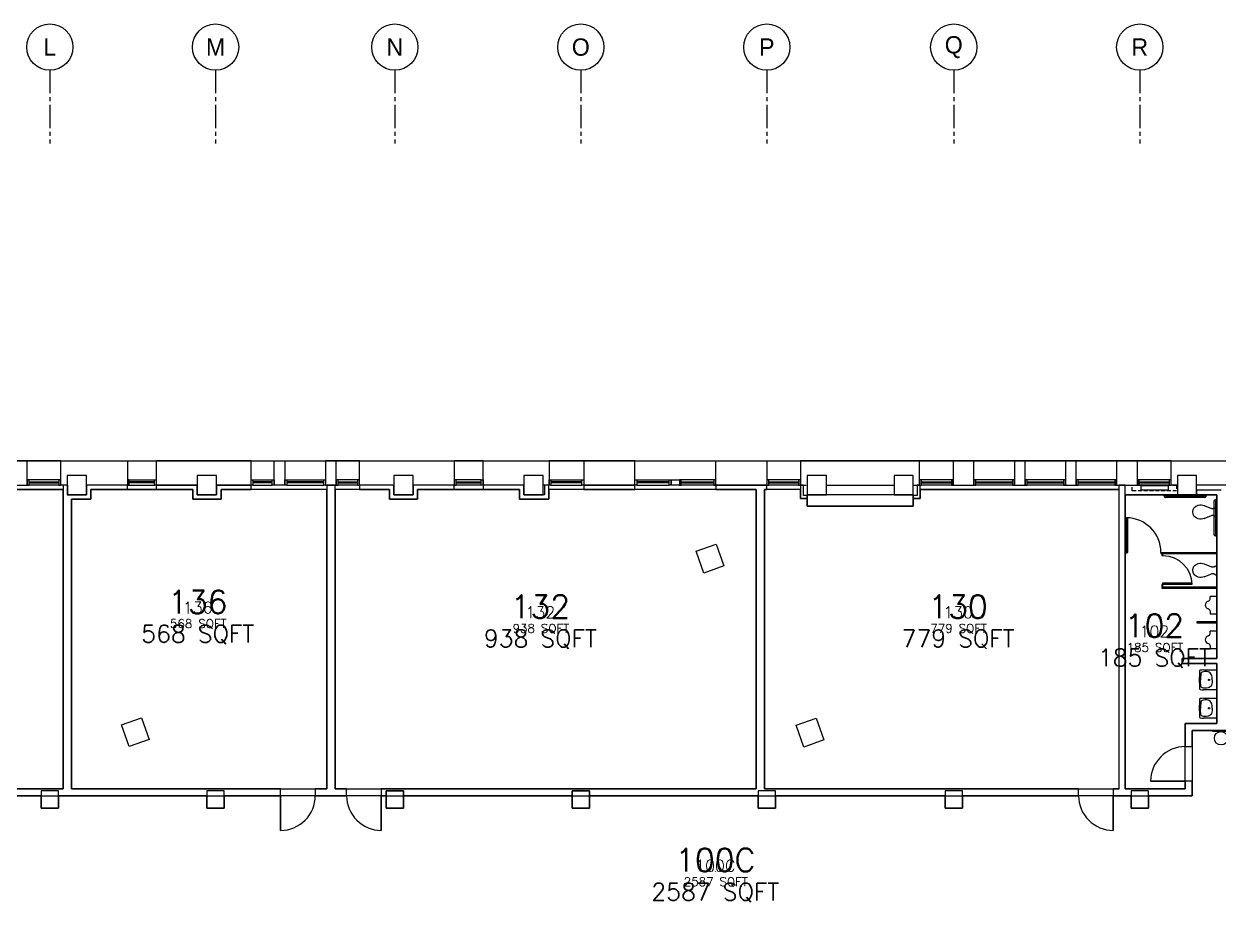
# Model space of a CAD drawing. Header units: inches. Extents: x 237 to 4452, y 125 to 2836.
# Drawn here: x 2051 to 3291, y 1840 to 2751 of the extents above; entities that cross this region are included whole.
import ezdxf
from ezdxf.enums import TextEntityAlignment as Align

# ---------------------------------------------------------------- set-up
doc = ezdxf.new("R2010")
doc.units = ezdxf.units.IN
doc.header["$LTSCALE"] = 32
doc.header["$MEASUREMENT"] = 0
doc.linetypes.add('CENTER2', pattern=[1.125, 0.75, -0.125, 0.125, -0.125])
doc.linetypes.add('HIDDEN2', pattern=[0.1875, 0.125, -0.0625])
for name, color, linetype in [('A-AREA-DATA', 7, 'Continuous'), ('A-AREA-GSFT', 5, 'Continuous'), ('A-AREA-PLIN', 1, 'Continuous'), ('A-AREA-RMNA', 7, 'Continuous'), ('A-AREA-RMNO', 7, 'Continuous'), ('A-AREA-RMNO @ 1', 7, 'Continuous'), ('A-AREA-RMNO @ 192', 7, 'Continuous'), ('A-AREA-RMNO @ 96', 7, 'Continuous'), ('A-AREA-SQFT', 7, 'Continuous'), ('A-COLS', 2, 'Continuous'), ('A-DOOR', 3, 'Continuous'), ('A-FLOR-PFIX', 5, 'Continuous'), ('A-FLOR-TPTN', 1, 'Continuous'), ('A-FURN', 5, 'Continuous'), ('A-GLAZ', 5, 'Continuous'), ('A-GRID', 1, 'CENTER2'), ('A-GRID-IDEN', 2, 'Continuous'), ('A-HVAC', 5, 'Continuous'), ('A-WALL-FULL', 8, 'Continuous')]:
    doc.layers.add(name, color=color, linetype=linetype)
doc.styles.add('Annotative', font='simplex.shx', dxfattribs={"height": 0.25})

# ---------------------------------------------------------------- blocks, each defined once
blk = doc.blocks.new('15purn01')
at = {"color": 0, "linetype": 'ByBlock'}
for p, q in [((7, 9), (0, 9)), ((0, 9), (0, -9)), ((7, 6), (7, 9)), ((0, -9), (7, -9)), ((7, -6), (7, -9))]:
    blk.add_line(p, q, dxfattribs=at)
for centre, radius, start, end in [((9.75, 6.75), 2.850439, 195.255119, 254.744881), ((7.833333, 0), 4.166667, 286.260205, 73.739795), ((9.75, -6.75), 2.850439, 105.255119, 164.744881)]:
    blk.add_arc(centre, radius, start, end, dxfattribs=at)
at = {"color": 0, "linetype": 'ByBlock', "flags": 3}
blk.add_attdef('ITEM', (0, -21), '', height=6, dxfattribs=at)
blk = doc.blocks.new('fountian')
at = {"color": 0, "linetype": 'ByBlock', "lineweight": -2}
for p, q in [((-0.5, 11.5), (-1.7, 11.5)), ((-0.5, 5.5), (-1.7, 5.5)), ((-0.5, -5.5), (-5.2, -5.5)), ((-0.5, -11.5), (-5.2, -11.5))]:
    blk.add_line(p, q, dxfattribs=at)
blk.add_lwpolyline([(0, 17.5), (-0.5, 17.5), (-0.5, -17.5), (0, -17.5)], close=True, dxfattribs=at)
for centre in [(-8, 8.5), (-11.5, -8.5)]:
    blk.add_circle(centre, 7, dxfattribs=at)
for p in [(0, 17.5), (0, -17.5)]:
    blk.add_point(p, dxfattribs=at)
blk = doc.blocks.new('sink')
at = {"layer": 'A-FLOR-PFIX'}
for p, q in [((-10.2, 0), (-10.2, 13.7)), ((10.2, 0), (10.2, 13.7)), ((10.2, 0), (-10.2, 0))]:
    blk.add_line(p, q, dxfattribs=at)
for points in [[(0, 4.7, -0.096281), (-5.4, 5.7, -0.241749), (-8.3, 9.1, -0.139337), (-8.1, 15.2, -0.293749), (-6.4, 16.6, -0.028065), (0, 16.9)], [(0, 4.7, 0.096281), (5.4, 5.7, 0.241749), (8.3, 9.1, 0.139337), (8.1, 15.2, 0.293749), (6.4, 16.6, 0.028065), (0, 16.9)]]:
    blk.add_lwpolyline(points, format="xyb", dxfattribs=at)
blk.add_circle((0, 8), 0.75, dxfattribs=at)
for centre, radius, start, end in [((11.8, 13.7), 22.1, 170.7975, 180), ((-9, 17.1), 1, 92.4606, 170.7975), ((0, -191.9), 210.1, 87.5394, 92.4606), ((9, 17.1), 1, 9.2025, 87.5394), ((9, 17.1), 1, 9.2025, 87.5394), ((-11.8, 13.7), 22.1, 0, 9.2025), ((-11.8, 13.7), 22.1, 0, 9.2025)]:
    blk.add_arc(centre, radius, start, end, dxfattribs=at)
blk = doc.blocks.new('15ptoi03')
at = {"color": 0, "linetype": 'ByBlock'}
for p, q in [((0.943396, 4.716981), (0, 4.716981)), ((0, 4.716981), (0, -4.716981)), ((2.830189, 3.773585), (0.943396, 4.716981)), ((13.207547, 6.603774), (5.660377, 3.773585)), ((0.943396, -4.716981), (0, -4.716981)), ((2.830189, -3.773585), (0.943396, -4.716981)), ((13.207547, -6.603774), (5.660377, -3.773585))]:
    blk.add_line(p, q, dxfattribs=at)
for centre, radius, start, end in [((4.245283, 5.660377), 2.358491, 233.130102, 306.869898), ((17.019722, -2.860155), 10.202873, 76.857293, 111.940118), ((17.747642, 0), 7.252358, 282.680383, 77.319617), ((4.245283, -5.660377), 2.358491, 53.130102, 126.869898), ((17.019722, 2.860155), 10.202873, 248.059882, 283.142707)]:
    blk.add_arc(centre, radius, start, end, dxfattribs=at)
at = {"color": 0, "linetype": 'ByBlock', "flags": 3}
blk.add_attdef('ITEM', (0, -16.5), '', height=6, dxfattribs=at)
blk = doc.blocks.new('Grid_Bubble_T')
blk.add_circle((-0.25, 0), 0.25)
blk.add_attdef('TEXT', text='', height=0.187, rotation=90).set_placement((-0.25, 0), align=Align.MIDDLE)
blk = doc.blocks.new('room')
at = {"layer": 'A-AREA-DATA', "style": 'Annotative', "flags": 9}
for tag, p in [('FACNUM', (0.0054, -0.3439)), ('FLOOR', (0.0054, -0.5314)), ('FACROOM', (0.0054, -0.7189)), ('FACFLOOR', (0.0054, -0.9064))]:
    blk.add_attdef(tag, text='', height=0.125, dxfattribs=at).set_placement(p, align=Align.CENTER)
at = {"layer": 'A-AREA-RMNA', "style": 'Annotative', "flags": 8}
blk.add_attdef('ROOM_NAME', text='', height=0.125, dxfattribs=at).set_placement((0, 0.1875), align=Align.CENTER)
at = {"layer": 'A-AREA-RMNO', "style": 'Annotative'}
blk.add_attdef('ROOM_NUMBER', text='', height=0.125, dxfattribs=at).set_placement((0, 0), align=Align.CENTER)
at = {"layer": 'A-AREA-SQFT', "style": 'Annotative', "flags": 8}
blk.add_attdef('ROOM_AREA', text='', height=0.0938, dxfattribs=at).set_placement((0.0054, -0.1564), align=Align.CENTER)
blk = doc.blocks.new('*U86')
at = {"layer": 'A-AREA-RMNO @ 1'}
ref = blk.add_blockref('room', (3224.3, 2114.3), dxfattribs=at)
ref.add_attrib('ROOM_NUMBER', '102', dxfattribs={"layer": 'A-AREA-RMNO', "height": 0.125, "style": 'Annotative'}).set_placement((3224.3, 2114.3), align=Align.CENTER)
ref.add_attrib('ROOM_AREA', '185 SQFT', dxfattribs={"layer": 'A-AREA-SQFT', "height": 0.0938, "style": 'Annotative', "flags": 8}).set_placement((3224.3, 2114.2), align=Align.CENTER)
at = {"layer": 'A-AREA-RMNO @ 192'}
ref = blk.add_blockref('room', (3224.3, 2114.3), dxfattribs=dict(at, xscale=192, yscale=192, zscale=192))
ref.add_attrib('ROOM_NUMBER', '102', dxfattribs={"layer": 'A-AREA-RMNO', "height": 24, "style": 'Annotative'}).set_placement((3224.3, 2114.3), align=Align.CENTER)
ref.add_attrib('ROOM_AREA', '185 SQFT', dxfattribs={"layer": 'A-AREA-SQFT', "height": 18, "style": 'Annotative', "flags": 8}).set_placement((3224.3, 2084.3), align=Align.CENTER)
at = {"layer": 'A-AREA-RMNO @ 96', "xscale": 96, "yscale": 96, "zscale": 96}
blk.add_blockref('room', (3224.3, 2114.3), dxfattribs=at).add_auto_attribs({'ROOM_NUMBER': '102', 'ROOM_AREA': '185 SQFT'})
blk = doc.blocks.new('*U87')
at = {"layer": 'A-AREA-RMNO @ 1'}
ref = blk.add_blockref('room', (3020.6, 2134.1), dxfattribs=at)
ref.add_attrib('ROOM_NUMBER', '130', dxfattribs={"layer": 'A-AREA-RMNO', "height": 0.125, "style": 'Annotative'}).set_placement((3020.6, 2134.1), align=Align.CENTER)
ref.add_attrib('ROOM_AREA', '779 SQFT', dxfattribs={"layer": 'A-AREA-SQFT', "height": 0.0938, "style": 'Annotative', "flags": 8}).set_placement((3020.6, 2134), align=Align.CENTER)
at = {"layer": 'A-AREA-RMNO @ 192'}
ref = blk.add_blockref('room', (3020.6, 2134.1), dxfattribs=dict(at, xscale=192, yscale=192, zscale=192))
ref.add_attrib('ROOM_NUMBER', '130', dxfattribs={"layer": 'A-AREA-RMNO', "height": 24, "style": 'Annotative'}).set_placement((3020.6, 2134.1), align=Align.CENTER)
ref.add_attrib('ROOM_AREA', '779 SQFT', dxfattribs={"layer": 'A-AREA-SQFT', "height": 18, "style": 'Annotative', "flags": 8}).set_placement((3020.6, 2104.1), align=Align.CENTER)
at = {"layer": 'A-AREA-RMNO @ 96', "xscale": 96, "yscale": 96, "zscale": 96}
blk.add_blockref('room', (3020.6, 2134.1), dxfattribs=at).add_auto_attribs({'ROOM_NUMBER': '130', 'ROOM_AREA': '779 SQFT'})
blk = doc.blocks.new('*U88')
at = {"layer": 'A-AREA-RMNO @ 1'}
ref = blk.add_blockref('room', (2587.1, 2134.1), dxfattribs=at)
ref.add_attrib('ROOM_NUMBER', '132', dxfattribs={"layer": 'A-AREA-RMNO', "height": 0.125, "style": 'Annotative'}).set_placement((2587.1, 2134.1), align=Align.CENTER)
ref.add_attrib('ROOM_AREA', '938 SQFT', dxfattribs={"layer": 'A-AREA-SQFT', "height": 0.0938, "style": 'Annotative', "flags": 8}).set_placement((2587.1, 2134), align=Align.CENTER)
at = {"layer": 'A-AREA-RMNO @ 192'}
ref = blk.add_blockref('room', (2587.1, 2134.1), dxfattribs=dict(at, xscale=192, yscale=192, zscale=192))
ref.add_attrib('ROOM_NUMBER', '132', dxfattribs={"layer": 'A-AREA-RMNO', "height": 24, "style": 'Annotative'}).set_placement((2587.1, 2134.1), align=Align.CENTER)
ref.add_attrib('ROOM_AREA', '938 SQFT', dxfattribs={"layer": 'A-AREA-SQFT', "height": 18, "style": 'Annotative', "flags": 8}).set_placement((2587.1, 2104.1), align=Align.CENTER)
at = {"layer": 'A-AREA-RMNO @ 96', "xscale": 96, "yscale": 96, "zscale": 96}
blk.add_blockref('room', (2587.1, 2134.1), dxfattribs=at).add_auto_attribs({'ROOM_NUMBER': '132', 'ROOM_AREA': '938 SQFT'})
blk = doc.blocks.new('*U89')
at = {"layer": 'A-AREA-RMNO @ 1'}
ref = blk.add_blockref('room', (2768.6, 1871.3), dxfattribs=at)
ref.add_attrib('ROOM_NUMBER', '100C', dxfattribs={"layer": 'A-AREA-RMNO', "height": 0.125, "style": 'Annotative'}).set_placement((2768.6, 1871.3), align=Align.CENTER)
ref.add_attrib('ROOM_AREA', '2587 SQFT', dxfattribs={"layer": 'A-AREA-SQFT', "height": 0.0938, "style": 'Annotative', "flags": 8}).set_placement((2768.6, 1871.2), align=Align.CENTER)
at = {"layer": 'A-AREA-RMNO @ 192'}
ref = blk.add_blockref('room', (2768.6, 1871.3), dxfattribs=dict(at, xscale=192, yscale=192, zscale=192))
ref.add_attrib('ROOM_NUMBER', '100C', dxfattribs={"layer": 'A-AREA-RMNO', "height": 24, "style": 'Annotative'}).set_placement((2768.6, 1871.3), align=Align.CENTER)
ref.add_attrib('ROOM_AREA', '2587 SQFT', dxfattribs={"layer": 'A-AREA-SQFT', "height": 18, "style": 'Annotative', "flags": 8}).set_placement((2768.6, 1841.3), align=Align.CENTER)
at = {"layer": 'A-AREA-RMNO @ 96', "xscale": 96, "yscale": 96, "zscale": 96}
blk.add_blockref('room', (2768.6, 1871.3), dxfattribs=at).add_auto_attribs({'ROOM_NUMBER': '100C', 'ROOM_AREA': '2587 SQFT'})
blk = doc.blocks.new('*U111')
at = {"layer": 'A-AREA-RMNO @ 1'}
ref = blk.add_blockref('room', (2231.6, 2139), dxfattribs=at)
ref.add_attrib('ROOM_NUMBER', '136', dxfattribs={"layer": 'A-AREA-RMNO', "height": 0.125, "style": 'Annotative'}).set_placement((2231.6, 2139), align=Align.CENTER)
ref.add_attrib('ROOM_AREA', '568 SQFT', dxfattribs={"layer": 'A-AREA-SQFT', "height": 0.0938, "style": 'Annotative', "flags": 8}).set_placement((2231.6, 2138.9), align=Align.CENTER)
at = {"layer": 'A-AREA-RMNO @ 192'}
ref = blk.add_blockref('room', (2231.6, 2139), dxfattribs=dict(at, xscale=192, yscale=192, zscale=192))
ref.add_attrib('ROOM_NUMBER', '136', dxfattribs={"layer": 'A-AREA-RMNO', "height": 24, "style": 'Annotative'}).set_placement((2231.6, 2139), align=Align.CENTER)
ref.add_attrib('ROOM_AREA', '568 SQFT', dxfattribs={"layer": 'A-AREA-SQFT', "height": 18, "style": 'Annotative', "flags": 8}).set_placement((2231.6, 2109), align=Align.CENTER)
at = {"layer": 'A-AREA-RMNO @ 96', "xscale": 96, "yscale": 96, "zscale": 96}
blk.add_blockref('room', (2231.6, 2139), dxfattribs=at).add_auto_attribs({'ROOM_NUMBER': '136', 'ROOM_AREA': '568 SQFT'})

msp = doc.modelspace()

# ---------------------------------------------------------------- linework, layer by layer
at = {"layer": 'A-AREA-GSFT'}
msp.add_lwpolyline([(2033.1, 2297.2), (2054.6, 2297.2), (2089.6, 2297.2), (2158.6, 2297.2), (2188.6, 2297.2), (2286.9, 2297.2), (2310.9, 2297.2), (2321.9, 2297.2), (2364.3, 2297.2), (2375.3, 2297.2), (2399.3, 2297.2), (2497.6, 2297.2), (2527.6, 2297.2), (2596.1, 2297.2), (2632.1, 2297.2), (2685.1, 2297.2), (2769.1, 2297.2), (2822.1, 2297.2), (2857.1, 2297.2), (2980.6, 2297.2), (3015.6, 2297.2), (3037.1, 2297.2), (3079.1, 2297.2), (3090.1, 2297.2), (3132.1, 2297.2), (3143.1, 2297.2), (3185.1, 2297.2), (3206.6, 2297.2), (3241.6, 2297.2), (3318.1, 2297.2)], dxfattribs=at)
at = {"layer": 'A-AREA-PLIN'}
for points in [[(2092.1, 2262.2), (2092.1, 2267.6), (1828.6, 2267.6), (1828.6, 2256.3), (1822.1, 2256.3), (1822.1, 2250.2), (1748.2, 2250.2), (1748.2, 2167.2), (1748.2, 2130.1), (1741.1, 2130.1), (1741.1, 1957.2), (1991.8, 1957.2), (2027.8, 1957.2), (2092.1, 1957.2)], [(2365.6, 2267.6), (2286.9, 2267.6), (2255.8, 2267.6), (2255.8, 2257.6), (2226.5, 2257.6), (2226.5, 2267.6), (2188.6, 2267.6), (2158.6, 2267.6), (2120.7, 2267.6), (2120.7, 2257.6), (2100.6, 2257.6), (2100.6, 1957.2), (2317.6, 1957.2), (2353.6, 1957.2), (2365.6, 1957.2)], [(2811.1, 2267.6), (2769.1, 2267.6), (2596, 2267.6), (2596, 2257.6), (2565.5, 2257.6), (2565.5, 2267.6), (2527.6, 2267.6), (2497.6, 2267.6), (2459.8, 2267.6), (2459.8, 2257.6), (2430.5, 2257.6), (2430.5, 2267.6), (2399.3, 2267.6), (2399.3, 2267.6), (2374.1, 2267.6), (2374.1, 1957.2), (2386.1, 1957.2), (2422.1, 1957.2), (2811.1, 1957.2)], [(3187.6, 2267.6), (2981.1, 2267.6), (2981.1, 2258.2), (2974.1, 2258.2), (2974.1, 2250.2), (2864.1, 2250.2), (2864.1, 2258.2), (2857.1, 2258.2), (2857.1, 2267.6), (2821.6, 2267.6), (2819.6, 2267.6), (2819.6, 1957.2), (3145.6, 1957.2), (3181.6, 1957.2), (3187.6, 1957.2)], [(3289.1, 2262.2), (3268.1, 2262.2), (3248.1, 2262.2), (3194.1, 2262.2), (3194.1, 2202.3), (3194.1, 1957.2), (3256.3, 1957.2), (3256.3, 1964.9), (3256.3, 2000.9), (3256.3, 2024.9), (3289.1, 2024.9), (3289.1, 2087), (3253.1, 2087), (3253.1, 2092.2), (3289.1, 2092.2)]]:
    msp.add_lwpolyline(points, close=True, dxfattribs=at)
msp.add_lwpolyline([(3340.4, 2017.6), (3263.6, 2017.6), (3263.6, 2000.9), (3263.6, 1964.9), (3263.6, 1950), (3218.1, 1950), (3218.1, 1937.2), (3200.1, 1937.2), (3200.1, 1950), (3190.9, 1950), (3181.6, 1950), (3145.6, 1950), (3025.1, 1950), (3025.1, 1937.2), (3007.1, 1937.2), (3007.1, 1950), (2831.1, 1950), (2831.1, 1937.2), (2813.1, 1937.2), (2813.1, 1950), (2638.1, 1950), (2638.1, 1937.2), (2620.1, 1937.2), (2620.1, 1950), (2445.1, 1950), (2445.1, 1937.2), (2427.1, 1937.2), (2427.1, 1950), (2422.1, 1950), (2386.1, 1950), (2369.8, 1950), (2353.6, 1950), (2317.6, 1950), (2259.1, 1950), (2259.1, 1937.2), (2241.1, 1937.2), (2241.1, 1950), (2087.1, 1950), (2087.1, 1937.2), (2069.1, 1937.2), (2069.1, 1950), (2027.8, 1950)], dxfattribs=at)
at = {"layer": 'A-COLS'}
for points in [[(2096.1, 2262.2), (2116.1, 2262.2), (2116.1, 2282.2), (2096.1, 2282.2)], [(2231.1, 2262.2), (2251.1, 2262.2), (2251.1, 2282.2), (2231.1, 2282.2)], [(2435.1, 2262.2), (2455.1, 2262.2), (2455.1, 2282.2), (2435.1, 2282.2)], [(2570.1, 2262.2), (2590.1, 2262.2), (2590.1, 2282.2), (2570.1, 2282.2)], [(2864.1, 2262.2), (2884.1, 2262.2), (2884.1, 2282.2), (2864.1, 2282.2)], [(2954.1, 2262.2), (2974.1, 2262.2), (2974.1, 2282.2), (2954.1, 2282.2)], [(3248.1, 2262.2), (3268.1, 2262.2), (3268.1, 2282.2), (3248.1, 2282.2)], [(2069.1, 1937.2), (2087.1, 1937.2), (2087.1, 1955.2), (2069.1, 1955.2)], [(2241.1, 1937.2), (2259.1, 1937.2), (2259.1, 1955.2), (2241.1, 1955.2)], [(2427.1, 1937.2), (2445.1, 1937.2), (2445.1, 1955.2), (2427.1, 1955.2)], [(2445.1, 1937.2), (2427.1, 1937.2), (2427.1, 1955.2), (2445.1, 1955.2)], [(2620.1, 1937.2), (2638.1, 1937.2), (2638.1, 1955.2), (2620.1, 1955.2)], [(2638.1, 1937.2), (2620.1, 1937.2), (2620.1, 1955.2), (2638.1, 1955.2)], [(2813.1, 1937.2), (2831.1, 1937.2), (2831.1, 1955.2), (2813.1, 1955.2)], [(3007.1, 1937.2), (3025.1, 1937.2), (3025.1, 1955.2), (3007.1, 1955.2)], [(3200.1, 1937.2), (3218.1, 1937.2), (3218.1, 1955.2), (3200.1, 1955.2)]]:
    msp.add_lwpolyline(points, close=True, dxfattribs=at)
at = {"layer": 'A-DOOR'}
for points in [[(3256.3, 2000.9, 0.414214), (3220.3, 1964.9)], [(2317.6, 1914, 0.414214), (2353.6, 1950)], [(2386.1, 1950, 0.414214), (2422.1, 1914)], [(3145.6, 1950, 0.414214), (3181.6, 1914)]]:
    msp.add_lwpolyline(points, format="xyb", dxfattribs=at)
for points in [[(3256.3, 1964.9), (3220.3, 1964.9), (3220.3, 1964.9), (3256.3, 1964.9)], [(2317.6, 1950), (2317.6, 1914), (2317.6, 1914), (2317.6, 1950)], [(2422.1, 1950), (2422.1, 1914), (2422.1, 1914), (2422.1, 1950)], [(3181.6, 1950), (3181.6, 1914), (3181.6, 1914), (3181.6, 1950)]]:
    msp.add_lwpolyline(points, close=True, dxfattribs=at)
at = {"layer": 'A-FLOR-TPTN'}
for p, q in [((3233.6, 2262.2), (3233.6, 2261.5)), ((3236.6, 2261.5), (3233.6, 2261.5)), ((3234.4, 2261.5), (3234.4, 2260.8)), ((3235.9, 2261.5), (3235.9, 2260.8)), ((3276.4, 2260.8), (3235.9, 2260.8)), ((3276.4, 2259.3), (3235.9, 2259.3)), ((3236.6, 2262.2), (3236.6, 2261.5)), ((3275.6, 2262.2), (3275.6, 2261.5)), ((3278.6, 2261.5), (3275.6, 2261.5)), ((3276.4, 2261.5), (3276.4, 2260.8)), ((3277.9, 2261.5), (3277.9, 2260.8)), ((3278.6, 2262.2), (3278.6, 2261.5)), ((3288.4, 2257.8), (3288.4, 2254.8)), ((3289.1, 2257.8), (3288.4, 2257.8)), ((3286.1, 2255.5), (3286.1, 2221)), ((3288.4, 2257), (3287.6, 2257)), ((3287.6, 2255.5), (3287.6, 2221)), ((3288.4, 2255.5), (3287.6, 2255.5)), ((3289.1, 2254.8), (3288.4, 2254.8)), ((3288.4, 2221), (3287.6, 2221)), ((3289.1, 2221.8), (3288.4, 2221.8)), ((3288.4, 2221.8), (3288.4, 2218.8)), ((3288.4, 2219.5), (3287.6, 2219.5)), ((3289.1, 2218.8), (3288.4, 2218.8))]:
    msp.add_line(p, q, dxfattribs=at)
at = {"layer": 'A-FLOR-TPTN', "linetype": 'Continuous', "lineweight": -3}
for p, q in [((3195.1, 2202.3), (3194.1, 2202.3)), ((3194.1, 2201.3), (3195.1, 2201.3)), ((3195.1, 2201.3), (3195.1, 2202.3)), ((3231.1, 2202.3), (3289.1, 2202.3)), ((3231.1, 2202.3), (3231.1, 2201.3)), ((3231.1, 2201.3), (3232.1, 2201.3)), ((3232.1, 2201.3), (3232.1, 2199.1)), ((3232.1, 2199.1), (3233.1, 2199.1)), ((3233.1, 2201.3), (3289.1, 2201.3)), ((3233.1, 2199.1), (3233.1, 2201.3)), ((3233.1, 2169.1), (3232.1, 2169.1)), ((3232.1, 2169.1), (3232.1, 2165.2)), ((3232.1, 2165.2), (3289.1, 2165.2)), ((3233.1, 2166.2), (3233.1, 2169.1)), ((3289.1, 2166.2), (3233.1, 2166.2)), ((3268.3, 2130.3), (3268.3, 2129.3)), ((3289.1, 2130.3), (3268.3, 2130.3)), ((3268.3, 2129.3), (3289.1, 2129.3))]:
    msp.add_line(p, q, dxfattribs=at)
for points in [[(3195.1, 2202.3), (3196.9, 2202.3), (3196.9, 2238.3), (3195.1, 2238.3)], [(3233.1, 2169.1), (3233.1, 2170.9), (3263.1, 2170.9), (3263.1, 2169.1)]]:
    msp.add_lwpolyline(points, close=True, dxfattribs=at)
at = {"layer": 'A-FLOR-TPTN'}
for centre, start, end in [((3235.9, 2260.8), 180, 270), ((3276.4, 2260.8), 270, 0), ((3287.6, 2255.5), 90, 180), ((3287.6, 2221), 180, 270)]:
    msp.add_arc(centre, 1.5, start, end, dxfattribs=at)
at = {"layer": 'A-FLOR-TPTN', "linetype": 'Continuous', "lineweight": -3}
msp.add_arc((3195.1, 2202.3), 36, 0, 90, dxfattribs=at)
at = {"layer": 'A-FLOR-TPTN', "linetype": 'Continuous', "lineweight": -3, "extrusion": (0, 0, -1)}
msp.add_arc((-3233.1, 2169.1), 30, 90, 180, dxfattribs=at)
at = {"layer": 'A-FURN'}
for points in [[(2777.6, 2188.3), (2756.9, 2181), (2748.9, 2203.6), (2769.6, 2210.9)], [(2152.6, 2023.5), (2173.3, 2030.9), (2181.3, 2008.2), (2160.6, 2000.9)], [(2852.4, 2023.2), (2873.2, 2030.5), (2881.2, 2007.9), (2860.5, 2000.5)]]:
    msp.add_lwpolyline(points, close=True, dxfattribs=at)
at = {"layer": 'A-GLAZ'}
for p, q in [((2056.6, 2275.5), (2087.6, 2275.5)), ((2056.6, 2274.5), (2087.6, 2274.5)), ((2186.6, 2275.5), (2160.6, 2275.5)), ((2186.6, 2274.5), (2160.6, 2274.5)), ((2308.9, 2275.5), (2288.9, 2275.5)), ((2308.9, 2274.5), (2288.9, 2274.5)), ((2362.3, 2275.5), (2323.9, 2275.5)), ((2362.3, 2274.5), (2323.9, 2274.5)), ((2377.3, 2275.5), (2397.3, 2275.5)), ((2377.3, 2274.5), (2397.3, 2274.5)), ((2499.6, 2275.5), (2525.6, 2275.5)), ((2499.6, 2274.5), (2525.6, 2274.5)), ((2630.1, 2275.5), (2598.1, 2275.5)), ((2630.1, 2274.5), (2598.1, 2274.5)), ((2720.9, 2275.5), (2687.1, 2275.5)), ((2720.9, 2274.5), (2687.1, 2274.5)), ((2733.4, 2275.5), (2767.1, 2275.5)), ((2733.4, 2274.5), (2767.1, 2274.5)), ((2824.1, 2275.5), (2855.1, 2275.5)), ((2824.1, 2274.5), (2855.1, 2274.5)), ((2982.6, 2275.5), (3013.6, 2275.5)), ((2982.6, 2274.5), (3013.6, 2274.5)), ((3039.1, 2275.5), (3077.1, 2275.5)), ((3039.1, 2274.5), (3077.1, 2274.5)), ((3092.1, 2275.5), (3130.1, 2275.5)), ((3092.1, 2274.5), (3130.1, 2274.5)), ((3145.1, 2275.5), (3183.1, 2275.5)), ((3145.1, 2274.5), (3183.1, 2274.5)), ((3208.6, 2275.5), (3239.6, 2275.5)), ((3208.6, 2274.5), (3239.6, 2274.5))]:
    msp.add_line(p, q, dxfattribs=at)
at = {"layer": 'A-GRID'}
for p, q in [((2078.1, 2702.6), (2078.1, 2626.4)), ((2250.1, 2702.6), (2250.1, 2626.4)), ((2436.1, 2702.6), (2436.1, 2626.4)), ((2629.1, 2702.6), (2629.1, 2626.4)), ((2822.1, 2702.6), (2822.1, 2626.4)), ((3016.1, 2702.6), (3016.1, 2626.4)), ((3209.1, 2702.6), (3209.1, 2626.4))]:
    msp.add_line(p, q, dxfattribs=at)
at = {"layer": 'A-HVAC', "color": 15}
for p, q in [((3210.1, 2271.8), (3238.5, 2271.8)), ((3210.1, 2271.8), (3210.1, 2267.1)), ((3238.5, 2271.8), (3238.5, 2267.1)), ((3238.5, 2267.1), (3210.1, 2267.1))]:
    msp.add_line(p, q, dxfattribs=at)
at = {"layer": 'A-HVAC', "color": 3, "linetype": 'HIDDEN2'}
msp.add_lwpolyline([(3201.3, 2266.2), (3201.3, 2272.2), (3247.3, 2272.2), (3247.3, 2266.2)], close=True, dxfattribs=at)
at = {"layer": 'A-WALL-FULL'}
for p, q in [((2089.6, 2297.2), (2054.6, 2297.2)), ((2158.6, 2297.2), (2188.6, 2297.2)), ((2286.9, 2297.2), (2310.9, 2297.2)), ((2321.9, 2297.2), (2364.3, 2297.2)), ((2399.3, 2297.2), (2375.3, 2297.2)), ((2527.6, 2297.2), (2497.6, 2297.2)), ((2632.1, 2297.2), (2596.1, 2297.2)), ((2685.1, 2297.2), (2769.1, 2297.2)), ((2822.1, 2297.2), (2857.1, 2297.2)), ((3015.6, 2297.2), (2980.6, 2297.2)), ((3079.1, 2297.2), (3037.1, 2297.2)), ((3132.1, 2297.2), (3090.1, 2297.2)), ((3185.1, 2297.2), (3143.1, 2297.2)), ((3241.6, 2297.2), (3206.6, 2297.2)), ((2089.6, 2277.8), (2056.6, 2277.8)), ((2087.6, 2272.2), (2056.6, 2272.2)), ((2160.6, 2277.8), (2186.6, 2277.8)), ((2160.6, 2272.2), (2186.6, 2272.2)), ((2286.9, 2277.8), (2308.9, 2277.8)), ((2288.9, 2272.2), (2308.9, 2272.2)), ((2321.9, 2277.8), (2362.3, 2277.8)), ((2323.9, 2272.2), (2362.3, 2272.2)), ((2399.3, 2277.8), (2377.3, 2277.8)), ((2397.3, 2272.2), (2377.3, 2272.2)), ((2525.6, 2277.8), (2499.6, 2277.8)), ((2525.6, 2272.2), (2499.6, 2272.2)), ((2596.6, 2277.8), (2630.1, 2277.8)), ((2598.1, 2272.2), (2630.1, 2272.2)), ((2686.1, 2277.8), (2720.9, 2277.8)), ((2687.1, 2272.2), (2720.9, 2272.2)), ((2767.6, 2277.8), (2733.4, 2277.8)), ((2767.1, 2272.2), (2733.4, 2272.2)), ((2857.1, 2277.8), (2824.1, 2277.8)), ((2855.1, 2272.2), (2824.1, 2272.2)), ((2884.1, 2272.2), (2954.1, 2272.2)), ((3015.6, 2277.8), (2982.6, 2277.8)), ((3013.6, 2272.2), (2982.6, 2272.2)), ((3079.1, 2277.8), (3039.1, 2277.8)), ((3077.1, 2272.2), (3039.1, 2272.2)), ((3132.1, 2277.8), (3092.1, 2277.8)), ((3130.1, 2272.2), (3092.1, 2272.2)), ((3185.1, 2277.8), (3145.1, 2277.8)), ((3183.1, 2272.2), (3145.1, 2272.2)), ((3241.6, 2277.8), (3208.6, 2277.8)), ((3239.6, 2272.2), (3208.6, 2272.2)), ((1828.6, 2267.6), (2092.1, 2267.6)), ((2158.6, 2267.6), (2188.6, 2267.6)), ((2365.6, 2267.6), (2286.9, 2267.6)), ((2399.3, 2267.6), (2374.1, 2267.6)), ((2497.6, 2267.6), (2527.6, 2267.6)), ((2769.1, 2267.6), (2596, 2267.6)), ((2857.1, 2267.6), (2821.6, 2267.6)), ((2981.1, 2267.6), (3187.6, 2267.6)), ((3194.1, 2262.2), (3248.1, 2262.2)), ((3268.1, 2262.2), (3289.1, 2262.2))]:
    msp.add_line(p, q, dxfattribs=at)
at = {"layer": 'A-WALL-FULL', "linetype": 'Continuous', "lineweight": -3}
for p, q in [((2096.7, 2272.2), (2092.1, 2272.2)), ((2092.1, 2272.2), (2092.1, 2262.2)), ((2096.7, 2262.2), (2096.7, 2272.2)), ((2116.1, 2272.2), (2116.1, 2262.2)), ((2158.6, 2272.2), (2116.1, 2272.2)), ((2158.6, 2267.6), (2158.6, 2272.2)), ((2231.1, 2272.2), (2188.6, 2272.2)), ((2188.6, 2272.2), (2188.6, 2267.6)), ((2231.1, 2262.2), (2231.1, 2272.2)), ((2251.1, 2272.2), (2251.1, 2262.2)), ((2286.9, 2272.2), (2251.1, 2272.2)), ((2286.9, 2267.6), (2286.9, 2272.2)), ((2374.1, 2272.2), (2365.6, 2272.2)), ((2365.6, 2272.2), (2365.6, 1957.2)), ((2374.1, 1957.2), (2374.1, 2272.2)), ((2435.1, 2272.3), (2399.3, 2272.2)), ((2399.3, 2272.2), (2399.3, 2267.6)), ((2435.1, 2262.2), (2435.1, 2272.3)), ((2497.6, 2272.3), (2455.1, 2272.2)), ((2455.1, 2272.2), (2455.1, 2262.2)), ((2497.6, 2267.6), (2497.6, 2272.3)), ((2570.1, 2272.2), (2527.6, 2272.3)), ((2527.6, 2272.3), (2527.6, 2267.6)), ((2570.1, 2262.2), (2570.1, 2272.2)), ((2596, 2272.2), (2591.4, 2272.2)), ((2591.4, 2272.2), (2591.4, 2262.2)), ((2596, 2257.6), (2596, 2272.2)), ((2685.1, 2272.2), (2632.1, 2272.2)), ((2632.1, 2272.2), (2632.1, 2267.6)), ((2685.1, 2267.6), (2685.1, 2272.2)), ((2769.1, 2272.2), (2822.1, 2272.2)), ((2769.1, 2272.2), (2769.1, 2267.6)), ((2822.1, 2267.6), (2822.1, 2272.2)), ((2860.2, 2272.2), (2857.1, 2272.2)), ((2857.1, 2272.2), (2857.1, 2258.2)), ((2860.2, 2261.4), (2860.2, 2272.2)), ((2981.1, 2272.2), (2978, 2272.2)), ((2978, 2272.2), (2978, 2261.4)), ((2981.1, 2258.2), (2981.1, 2272.2)), ((3194.1, 2272.2), (3187.6, 2272.2)), ((3187.6, 1957.2), (3187.6, 2272.2)), ((3194.1, 2202.3), (3194.1, 2272.2)), ((2092.1, 2262.2), (2092.1, 1957.2)), ((2116.1, 2262.2), (2096.7, 2262.2)), ((2100.6, 2257.6), (2120.7, 2257.6)), ((2100.6, 1957.2), (2100.6, 2257.6)), ((2120.7, 2257.6), (2120.7, 2267.6)), ((2120.7, 2267.6), (2158.6, 2267.6)), ((2188.6, 2267.6), (2226.5, 2267.6)), ((2226.5, 2267.6), (2226.5, 2257.6)), ((2226.5, 2257.6), (2255.8, 2257.6)), ((2251.1, 2262.2), (2231.1, 2262.2)), ((2255.8, 2257.6), (2255.8, 2267.6)), ((2255.8, 2267.6), (2286.9, 2267.6)), ((2399.3, 2267.6), (2430.5, 2267.6)), ((2430.5, 2267.6), (2430.5, 2257.6)), ((2430.5, 2257.6), (2459.8, 2257.6)), ((2455.1, 2262.2), (2435.1, 2262.2)), ((2459.8, 2267.6), (2497.6, 2267.6)), ((2459.8, 2257.6), (2459.8, 2267.6)), ((2527.6, 2267.6), (2565.5, 2267.6)), ((2565.5, 2267.6), (2565.5, 2257.6)), ((2565.5, 2257.6), (2596, 2257.6)), ((2591.4, 2262.2), (2570.1, 2262.2)), ((2632.1, 2267.6), (2685.1, 2267.6)), ((2769.1, 2267.6), (2811.1, 2267.6)), ((2811.1, 2267.6), (2811.1, 1957.2)), ((2819.6, 2267.6), (2822.1, 2267.6)), ((2819.6, 1957.2), (2819.6, 2267.6)), ((2857.1, 2258.2), (2864.1, 2258.2)), ((2864.1, 2261.4), (2860.2, 2261.4)), ((2974.1, 2262.2), (2864.1, 2262.2)), ((2864.1, 2262.2), (2864.1, 2261.4)), ((2864.1, 2261.4), (2864.1, 2258.2)), ((2864.1, 2258.2), (2864.1, 2261.4)), ((2864.1, 2258.2), (2864.1, 2250.2)), ((2974.1, 2261.4), (2974.1, 2262.2)), ((2974.1, 2258.2), (2974.1, 2261.4)), ((2974.1, 2261.4), (2974.1, 2258.2)), ((2978, 2261.4), (2974.1, 2261.4)), ((2974.1, 2250.2), (2974.1, 2258.2)), ((2974.1, 2258.2), (2981.1, 2258.2)), ((3268.1, 2266.9), (3268.1, 2262.2)), ((3293.7, 2266.9), (3268.1, 2266.9)), ((3268.1, 2262.2), (3289.1, 2262.2)), ((3289.1, 2262.2), (3289.1, 2092.2)), ((2864.1, 2250.2), (2974.1, 2250.2)), ((3194.1, 1957.2), (3194.1, 2202.3)), ((3253.1, 2092.2), (3253.1, 2087)), ((3289.1, 2092.2), (3253.1, 2092.2)), ((3253.1, 2087), (3289.1, 2087)), ((3289.1, 2087), (3289.1, 2024.9)), ((3289.1, 2024.9), (3256.3, 2024.9)), ((3256.3, 2024.9), (3256.3, 2000.9)), ((3263.6, 2017.6), (3340.4, 2017.6)), ((3263.6, 2000.9), (3263.6, 2017.6)), ((3256.3, 2000.9), (3263.6, 2000.9)), ((3263.6, 1964.9), (3256.3, 1964.9)), ((3256.3, 1964.9), (3256.3, 1957.2)), ((3263.6, 1950), (3263.6, 1964.9)), ((2092.1, 1957.2), (2027.8, 1957.2)), ((2027.8, 1950), (2317.6, 1950)), ((2317.6, 1957.2), (2100.6, 1957.2)), ((2317.6, 1950), (2317.6, 1957.2)), ((2353.6, 1957.2), (2353.6, 1950)), ((2365.6, 1957.2), (2353.6, 1957.2)), ((2353.6, 1950), (2369.8, 1950)), ((2369.8, 1950), (2386.1, 1950)), ((2386.1, 1957.2), (2374.1, 1957.2)), ((2386.1, 1950), (2386.1, 1957.2)), ((2422.1, 1957.2), (2422.1, 1950)), ((2811.1, 1957.2), (2422.1, 1957.2)), ((2422.1, 1950), (3145.6, 1950)), ((3145.6, 1957.2), (2819.6, 1957.2)), ((3145.6, 1950), (3145.6, 1957.2)), ((3181.6, 1957.2), (3181.6, 1950)), ((3187.6, 1957.2), (3181.6, 1957.2)), ((3181.6, 1950), (3190.9, 1950)), ((3190.9, 1950), (3263.6, 1950)), ((3256.3, 1957.2), (3194.1, 1957.2))]:
    msp.add_line(p, q, dxfattribs=at)
at = {"layer": 'A-WALL-FULL'}
for points in [[(2033.1, 2297.2), (2033.1, 2277.8), (2033.1, 2272.2), (2035.6, 2272.2), (2052.1, 2272.2), (2054.6, 2272.2), (2054.6, 2277.8), (2054.6, 2297.2)], [(2310.9, 2297.2), (2321.9, 2297.2), (2321.9, 2277.8), (2321.9, 2277.8), (2321.9, 2272.2), (2310.9, 2272.2), (2310.9, 2277.8), (2310.9, 2277.8)], [(2375.3, 2297.2), (2364.3, 2297.2), (2364.3, 2277.8), (2364.3, 2277.8), (2364.3, 2272.2), (2375.3, 2272.2), (2375.3, 2277.8), (2375.3, 2277.8)], [(2684.1, 2272.2), (2685.1, 2272.2), (2685.1, 2277.8), (2685.1, 2297.2), (2632.1, 2297.2), (2632.1, 2277.8), (2632.1, 2272.2), (2632.1, 2272.2)], [(2822.1, 2297.2), (2822.1, 2277.8), (2822.1, 2272.2), (2819.6, 2272.2), (2768.1, 2272.2), (2769.1, 2272.2), (2769.1, 2277.8), (2769.1, 2297.2)], [(3015.6, 2297.2), (3015.6, 2277.8), (3015.6, 2272.2), (3018.1, 2272.2), (3034.6, 2272.2), (3037.1, 2272.2), (3037.1, 2277.8), (3037.1, 2297.2)], [(3090.1, 2297.2), (3079.1, 2297.2), (3079.1, 2277.8), (3079.1, 2272.2), (3081.6, 2272.2), (3087.6, 2272.2), (3090.1, 2272.2), (3090.1, 2277.8)], [(3143.1, 2297.2), (3132.1, 2297.2), (3132.1, 2277.8), (3132.1, 2272.2), (3134.6, 2272.2), (3140.6, 2272.2), (3143.1, 2272.2), (3143.1, 2277.8)], [(3185.1, 2297.2), (3185.1, 2277.8), (3185.1, 2272.2), (3187.6, 2272.2), (3204.1, 2272.2), (3206.6, 2272.2), (3206.6, 2277.8), (3206.6, 2297.2)], [(2054.6, 2277.8), (2054.6, 2272.2), (2056.6, 2272.2), (2056.6, 2277.8)], [(2087.6, 2277.8), (2087.6, 2272.2), (2089.6, 2272.2), (2089.6, 2277.8)], [(2160.6, 2272.2), (2160.6, 2277.8), (2158.6, 2277.8), (2158.6, 2272.2)], [(2186.6, 2272.2), (2186.6, 2277.8), (2188.6, 2277.8), (2188.6, 2272.2)], [(2288.9, 2277.8), (2288.9, 2272.2), (2286.9, 2272.2), (2286.9, 2277.8)], [(2310.9, 2277.8), (2310.9, 2272.2), (2308.9, 2272.2), (2308.9, 2277.8)], [(2323.9, 2277.8), (2323.9, 2272.2), (2321.9, 2272.2), (2321.9, 2277.8)], [(2364.3, 2277.8), (2364.3, 2272.2), (2362.3, 2272.2), (2362.3, 2277.8)], [(2375.3, 2277.8), (2375.3, 2272.2), (2377.3, 2272.2), (2377.3, 2277.8)], [(2397.3, 2277.8), (2397.3, 2272.2), (2399.3, 2272.2), (2399.3, 2277.8)], [(2499.6, 2272.2), (2499.6, 2277.8), (2497.6, 2277.8), (2497.6, 2272.2)], [(2525.6, 2272.2), (2525.6, 2277.8), (2527.6, 2277.8), (2527.6, 2272.2)], [(2598.1, 2277.8), (2598.1, 2272.2), (2596.1, 2272.2), (2596.1, 2277.8)], [(2632.1, 2277.8), (2632.1, 2272.2), (2630.1, 2272.2), (2630.1, 2277.8)], [(2687.1, 2277.8), (2687.1, 2272.2), (2685.1, 2272.2), (2685.1, 2277.8)], [(2722.9, 2277.8), (2722.9, 2272.2), (2720.9, 2272.2), (2720.9, 2277.8)], [(2722.9, 2277.8), (2731.4, 2277.8), (2731.4, 2272.2), (2722.9, 2272.2)], [(2731.4, 2277.8), (2731.4, 2272.2), (2733.4, 2272.2), (2733.4, 2277.8)], [(2767.1, 2277.8), (2767.1, 2272.2), (2769.1, 2272.2), (2769.1, 2277.8)], [(2822.1, 2277.8), (2822.1, 2272.2), (2824.1, 2272.2), (2824.1, 2277.8)], [(2855.1, 2277.8), (2855.1, 2272.2), (2857.1, 2272.2), (2857.1, 2277.8)], [(2980.6, 2277.8), (2980.6, 2272.2), (2982.6, 2272.2), (2982.6, 2277.8)], [(3013.6, 2277.8), (3013.6, 2272.2), (3015.6, 2272.2), (3015.6, 2277.8)], [(3037.1, 2277.8), (3037.1, 2272.2), (3039.1, 2272.2), (3039.1, 2277.8)], [(3077.1, 2277.8), (3077.1, 2272.2), (3079.1, 2272.2), (3079.1, 2277.8)], [(3090.1, 2277.8), (3090.1, 2272.2), (3092.1, 2272.2), (3092.1, 2277.8)], [(3130.1, 2277.8), (3130.1, 2272.2), (3132.1, 2272.2), (3132.1, 2277.8)], [(3143.1, 2277.8), (3143.1, 2272.2), (3145.1, 2272.2), (3145.1, 2277.8)], [(3183.1, 2277.8), (3183.1, 2272.2), (3185.1, 2272.2), (3185.1, 2277.8)], [(3206.6, 2277.8), (3206.6, 2272.2), (3208.6, 2272.2), (3208.6, 2277.8)], [(3239.6, 2277.8), (3239.6, 2272.2), (3241.6, 2272.2), (3241.6, 2277.8)]]:
    msp.add_lwpolyline(points, close=True, dxfattribs=at)
for points in [[(2096.1, 2272.2), (2092.1, 2272.2), (2089.6, 2272.2), (2089.6, 2277.8), (2089.6, 2297.2), (2158.6, 2297.2), (2158.6, 2277.8), (2158.6, 2277.8), (2158.6, 2272.2), (2116.1, 2272.2)], [(2251.1, 2272.2), (2286.9, 2272.2), (2286.9, 2277.8), (2286.9, 2277.8), (2286.9, 2297.2), (2188.6, 2297.2), (2188.6, 2277.8), (2188.6, 2277.8), (2188.6, 2272.2), (2231.1, 2272.2)], [(2435.1, 2272.2), (2399.3, 2272.2), (2399.3, 2277.8), (2399.3, 2277.8), (2399.3, 2297.2), (2497.6, 2297.2), (2497.6, 2277.8), (2497.6, 2277.8), (2497.6, 2272.2), (2455.1, 2272.2)], [(2570.1, 2272.2), (2527.6, 2272.2), (2527.6, 2277.8), (2527.6, 2277.8), (2527.6, 2297.2), (2596.1, 2297.2), (2596.1, 2277.8), (2596.1, 2272.2), (2593.6, 2272.2), (2590.1, 2272.2)], [(2974.1, 2272.2), (2978.1, 2272.2), (2980.6, 2272.2), (2980.6, 2277.8), (2980.6, 2297.2), (2857.1, 2297.2), (2857.1, 2277.8), (2857.1, 2272.2), (2859.6, 2272.2), (2863.1, 2272.2)], [(3248.1, 2272.2), (3244.1, 2272.2), (3241.6, 2272.2), (3241.6, 2277.8), (3241.6, 2297.2), (3318.1, 2297.2), (3318.1, 2277.8), (3318.1, 2277.8), (3318.1, 2272.2), (3268.1, 2272.2)]]:
    msp.add_lwpolyline(points, dxfattribs=at)

# ---------------------------------------------------------------- block references
at = {"layer": 'A-AREA-RMNO'}
for name in ['*U111', '*U88', '*U87', '*U86', '*U89']:
    msp.add_blockref(name, (0, 0), dxfattribs=at)
at = {"layer": 'A-FLOR-PFIX', "extrusion": (0, 0, -1), "zscale": -1}
for p in [(-3289.1, 2244.3), (-3289.1, 2183.8)]:
    msp.add_blockref('15ptoi03', p, dxfattribs=at)
at = {"layer": 'A-FLOR-PFIX'}
for name, p, rotation in [('15purn01', (3289.1, 2147.8), 180), ('15purn01', (3289.1, 2111.8), 180), ('sink', (3289.1, 2070.1), 90), ('sink', (3289.1, 2040.7), 90), ('fountian', (3302, 2017.6), 90)]:
    msp.add_blockref(name, p, dxfattribs=dict(at, rotation=rotation))
at = {"layer": 'A-GRID-IDEN', "xscale": 95.99999999999999, "yscale": 95.99999999999999, "zscale": 95.99999999999999, "rotation": 270}
for p, values in [((2078.1, 2702.6), {'TEXT': 'L'}), ((2250.1, 2702.6), {'TEXT': 'M'}), ((2436.1, 2702.6), {'TEXT': 'N'}), ((2629.1, 2702.6), {'TEXT': 'O'}), ((2822.1, 2702.6), {'TEXT': 'P'}), ((3016.1, 2702.6), {'TEXT': 'Q'}), ((3209.1, 2702.6), {'TEXT': 'R'})]:
    msp.add_blockref('Grid_Bubble_T', p, dxfattribs=at).add_auto_attribs(values)

doc.saveas('drawing.dxf')
